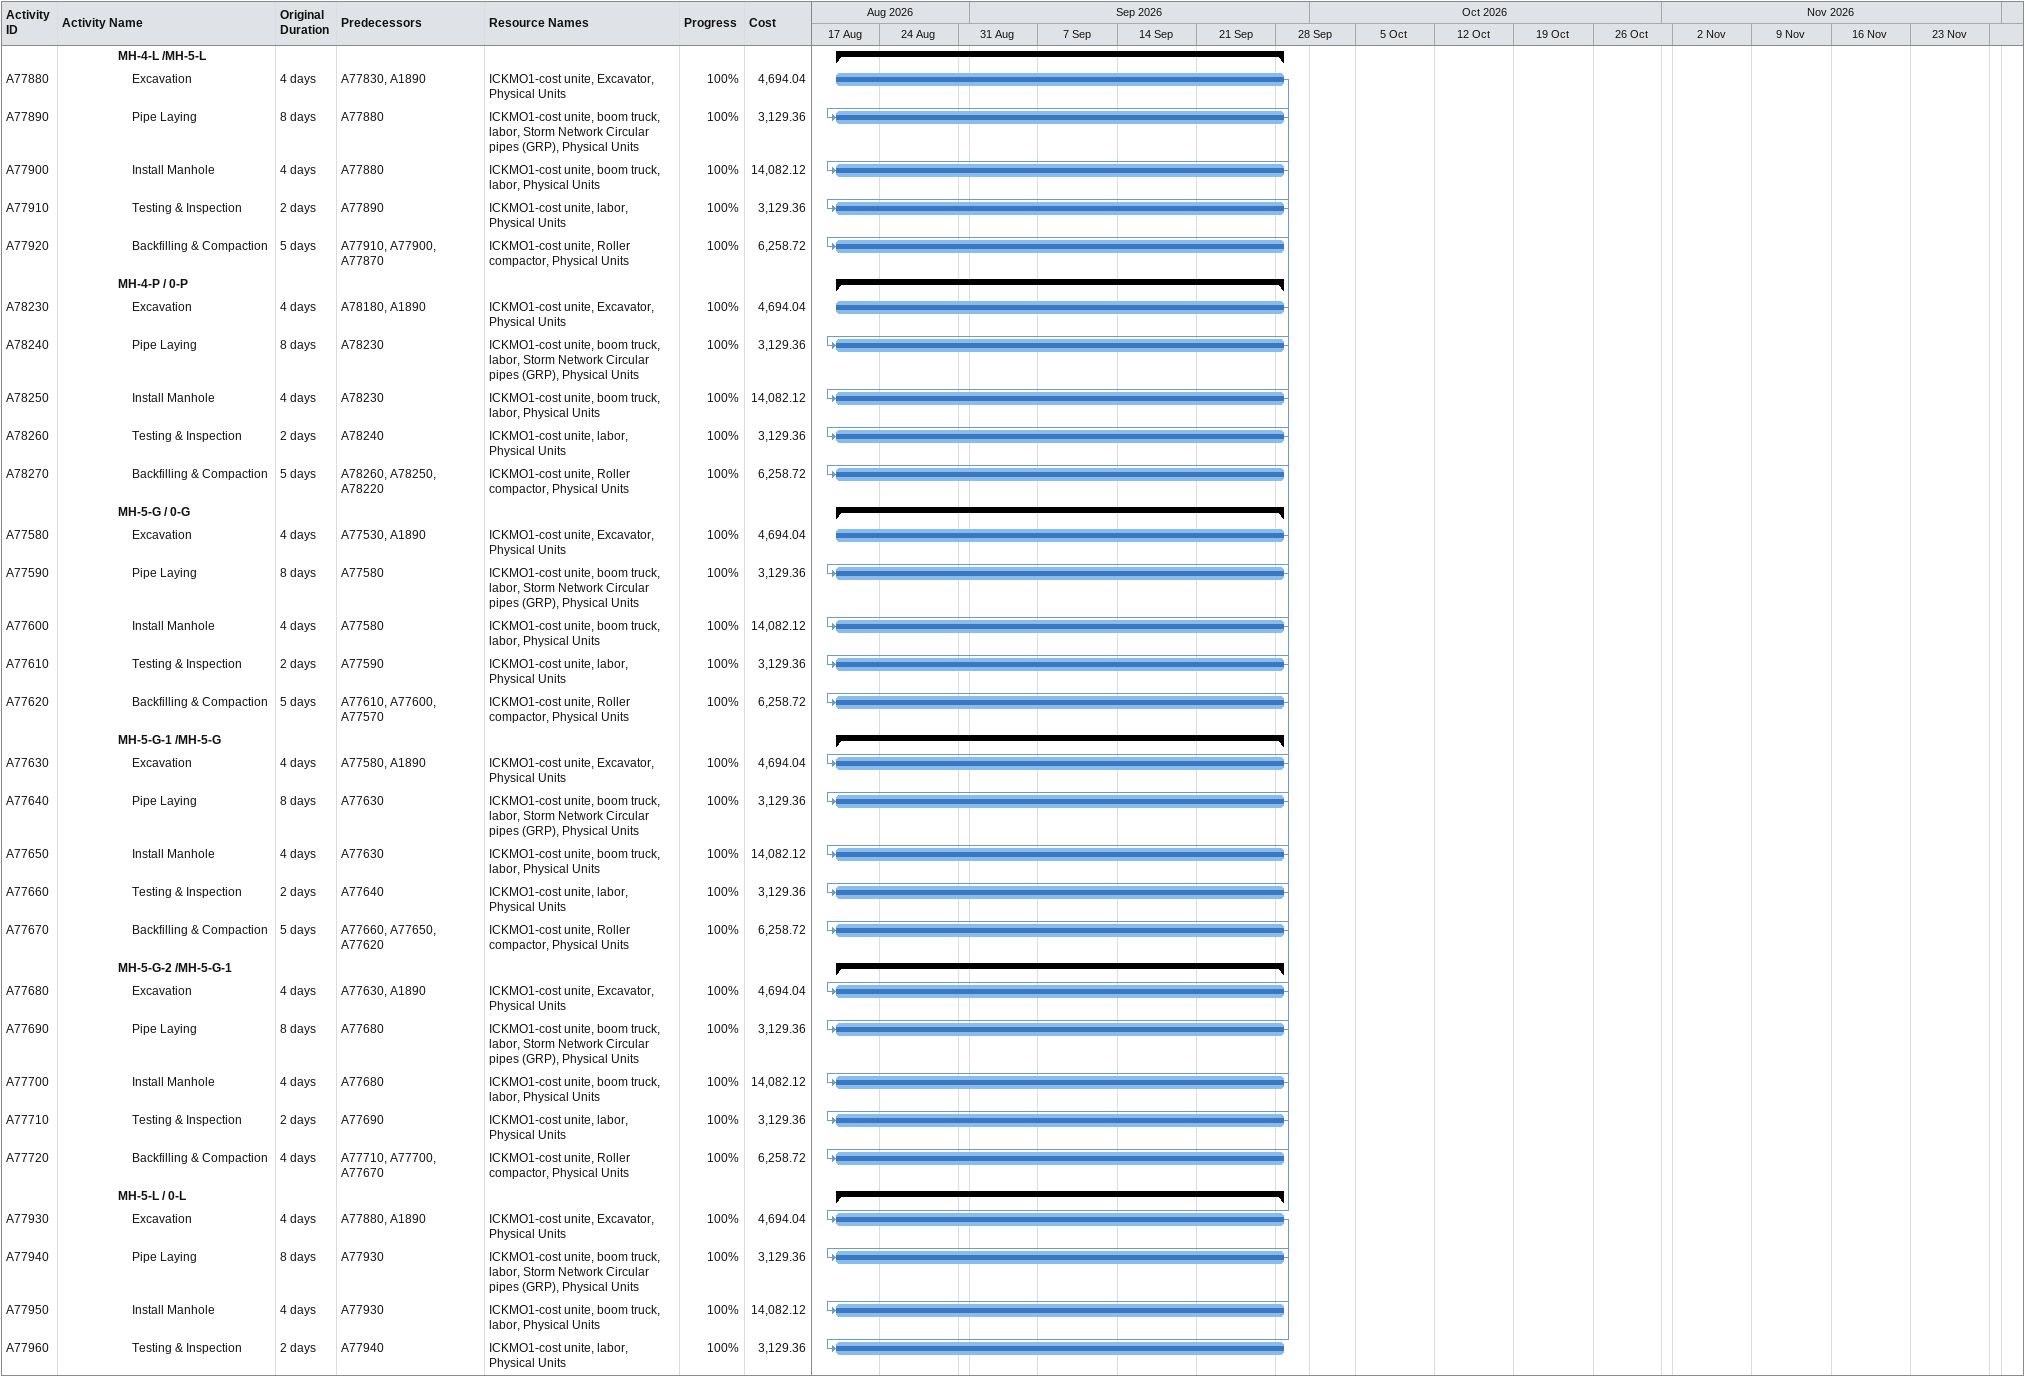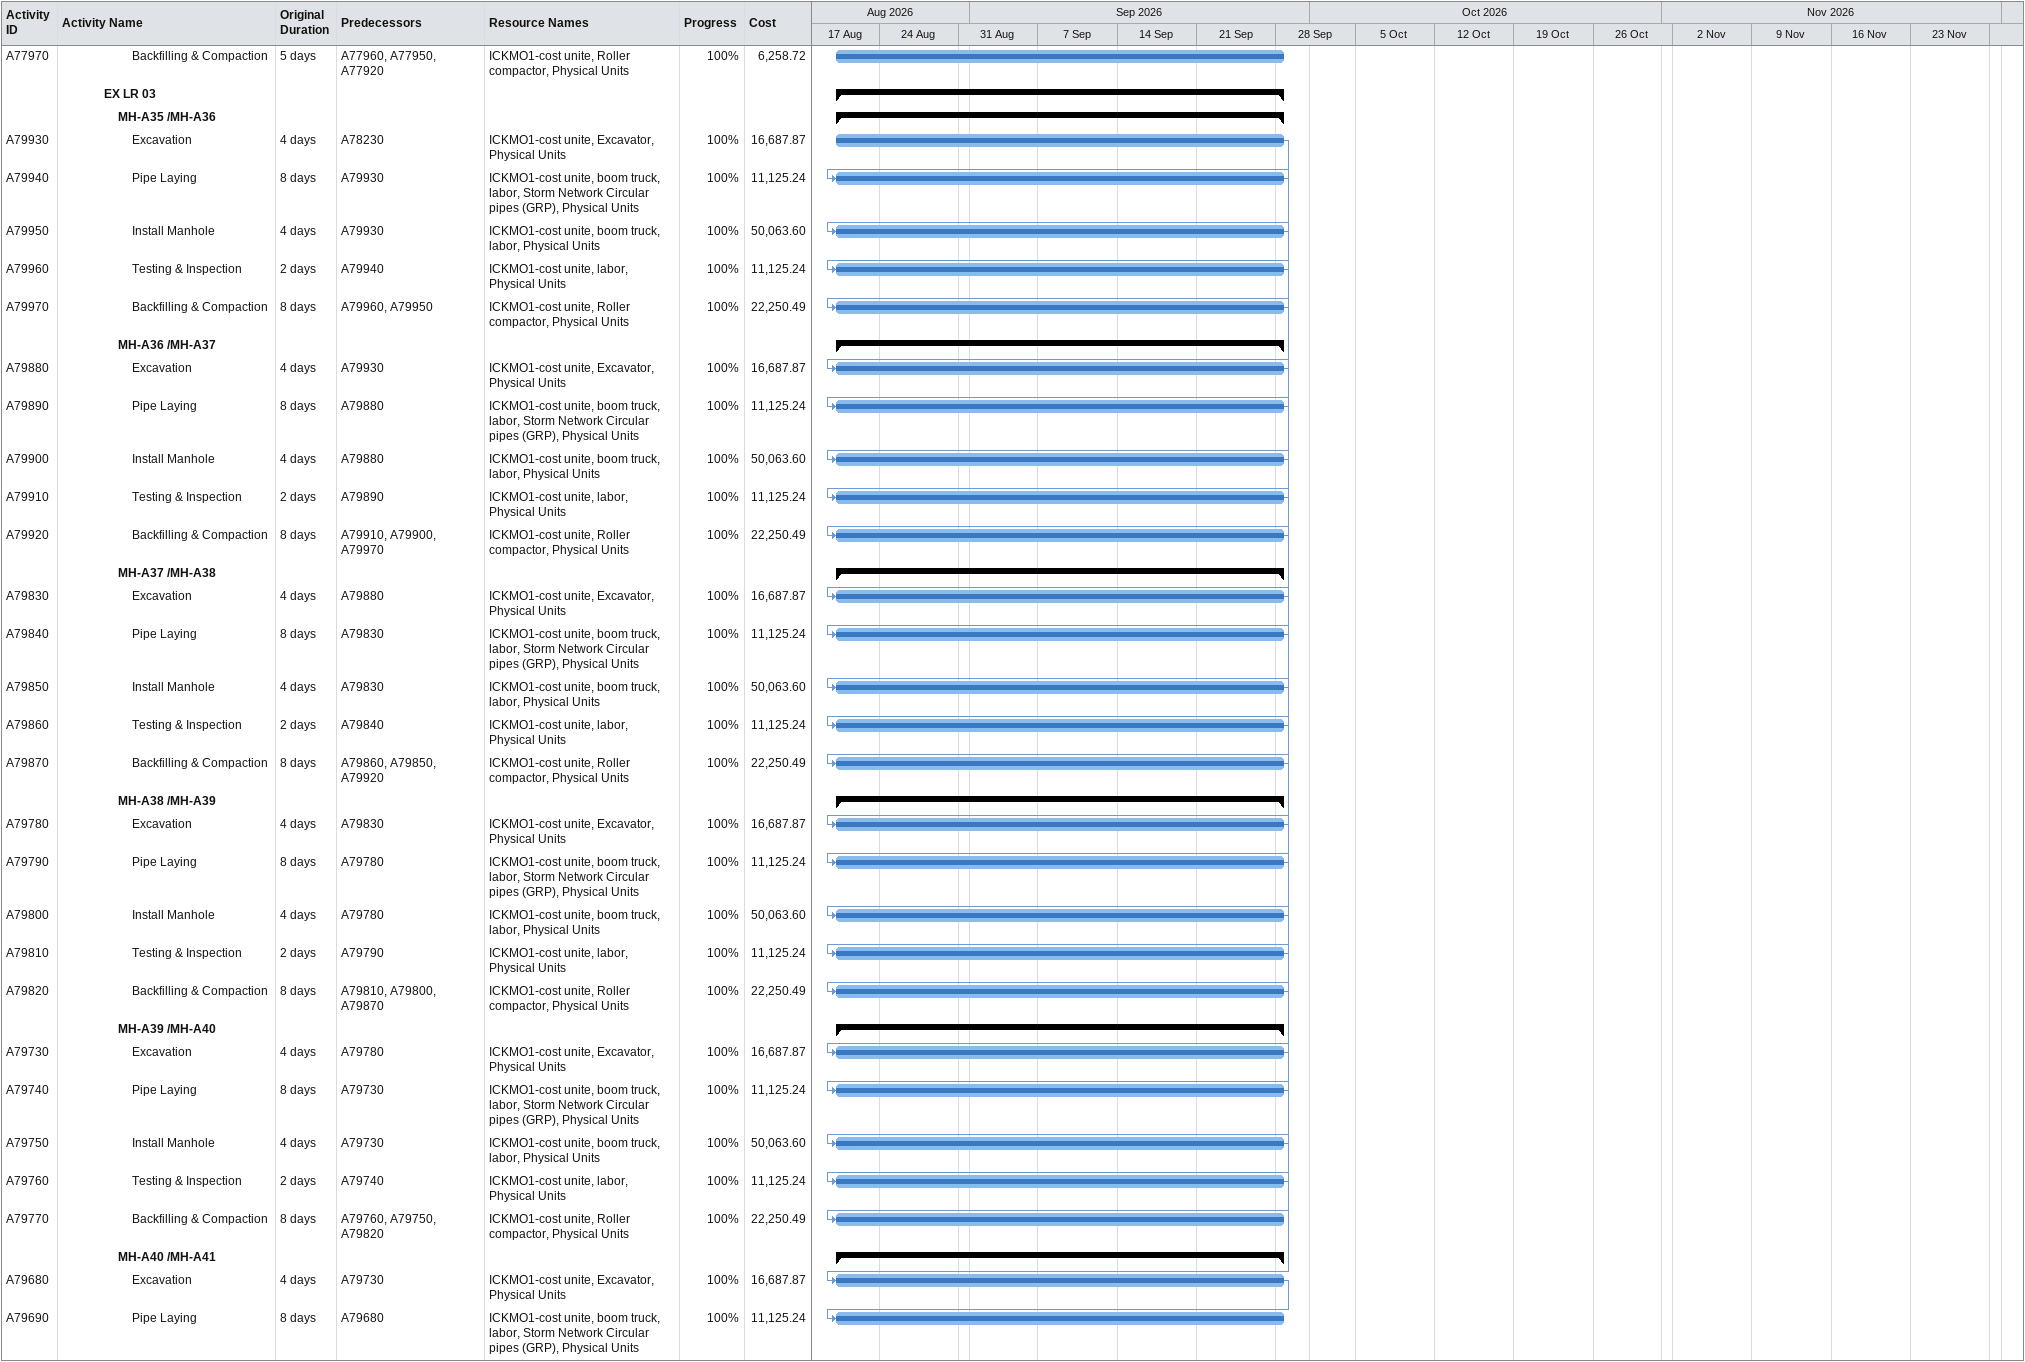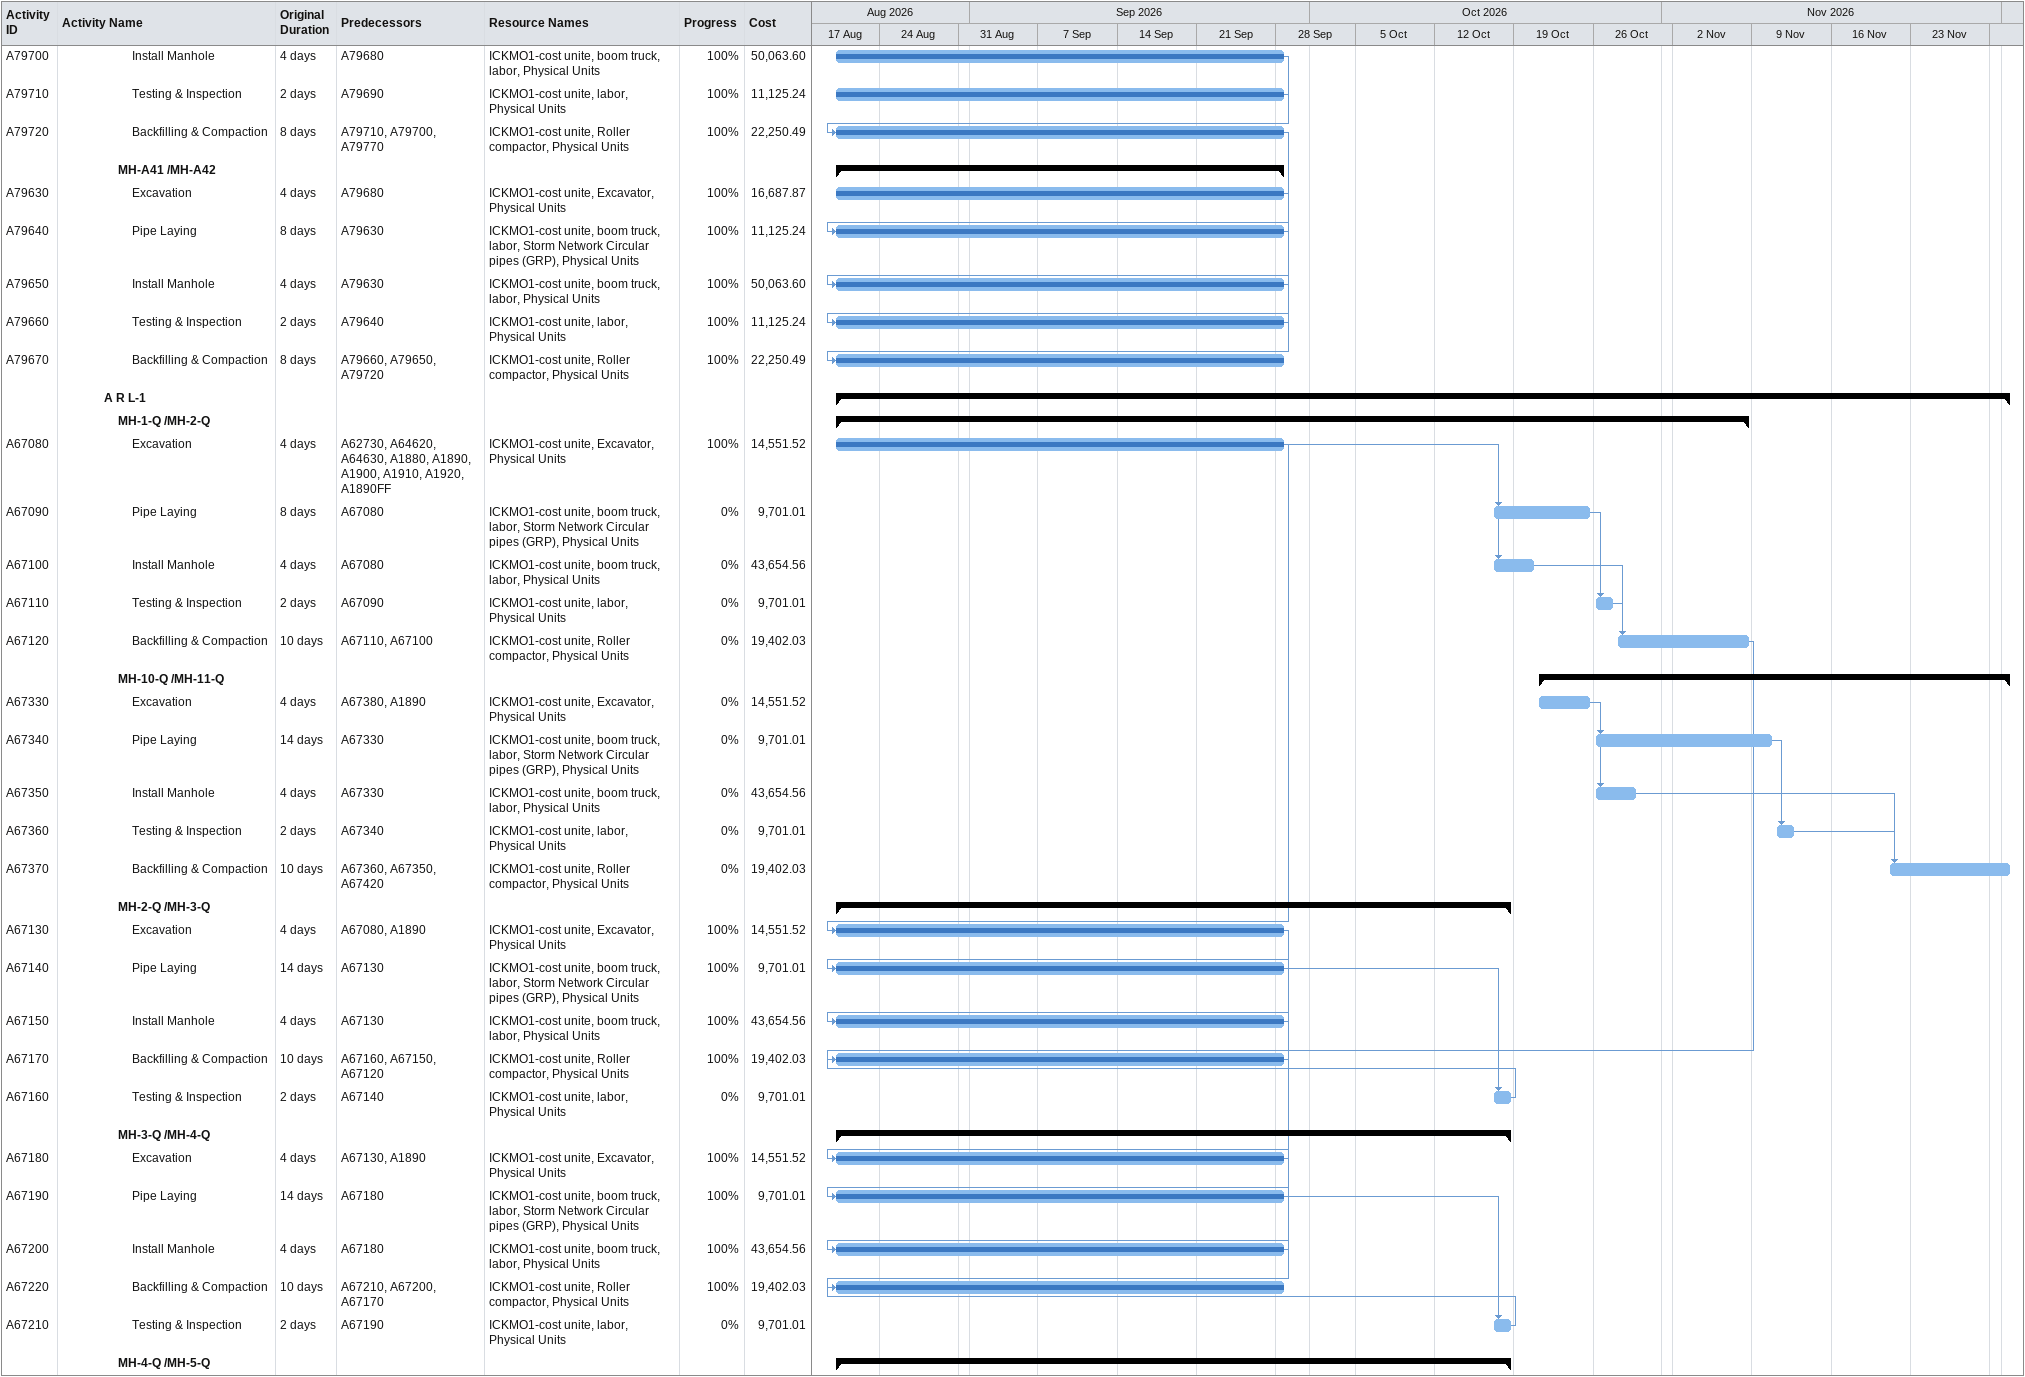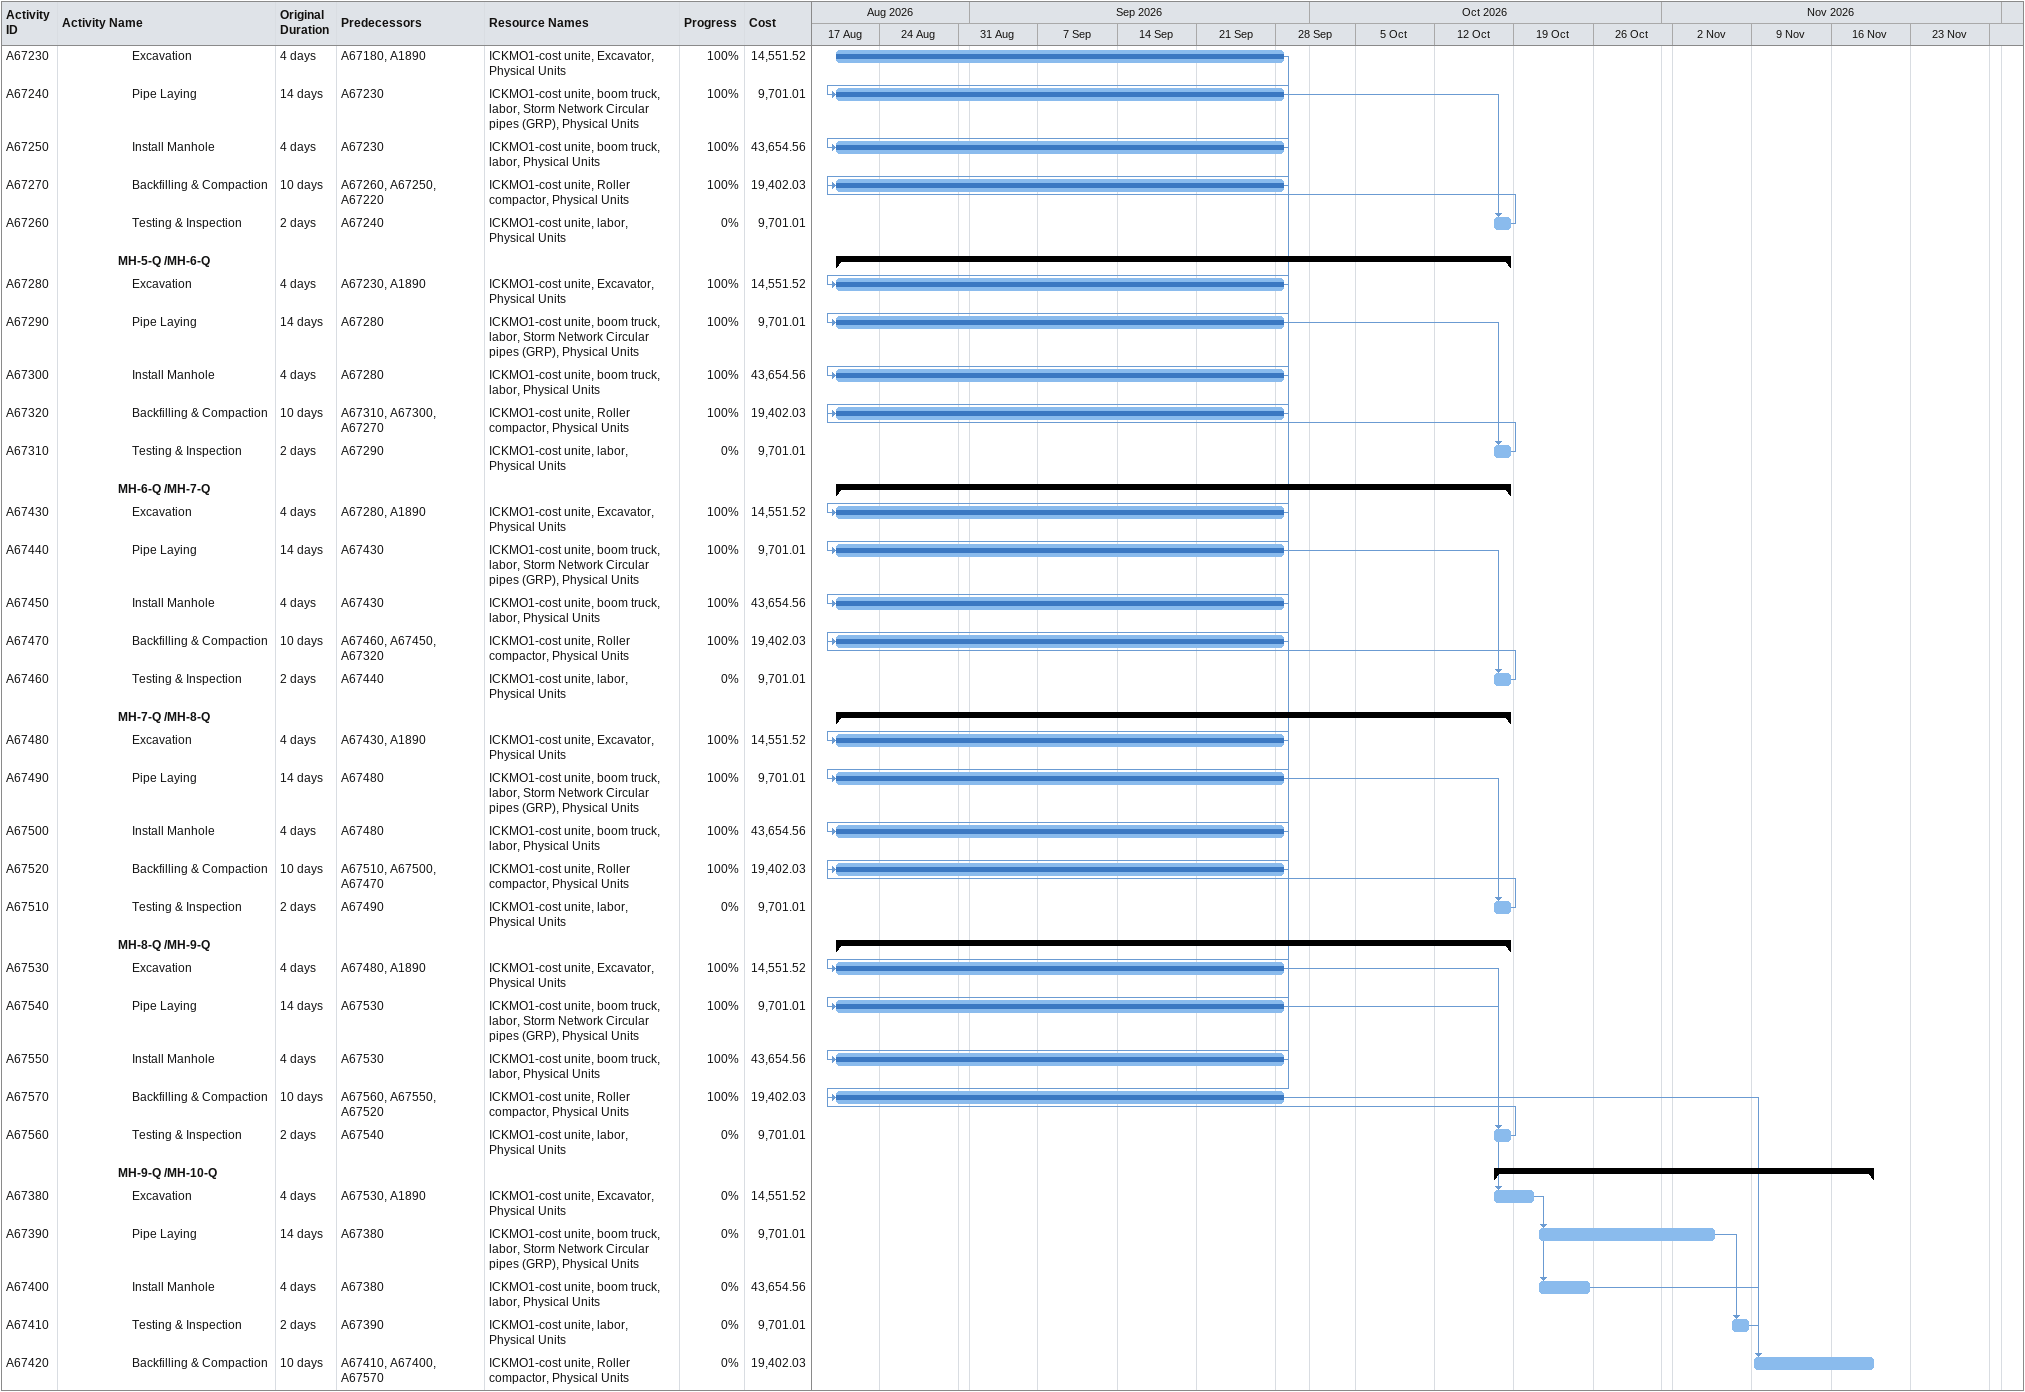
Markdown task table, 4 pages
| ID | Level | Task | Original duration | Start | Finish | Predecessors | Resources | % complete | Cost |
|---|---|---|---|---|---|---|---|---|---|
|  | 5 | **MH-4-L /MH-5-L** |  | 2026-08-20 | 2026-09-28 |  |  |  |  |
| A77880 | 6 | Excavation | 4d | 2026-08-20 | 2026-09-28 | A77830, A1890 | ICKMO1-cost unite, Excavator, Physical Units | 100 | 4694.04 |
| A77890 | 6 | Pipe Laying | 8d | 2026-08-20 | 2026-09-28 | A77880 | ICKMO1-cost unite, boom truck, labor, Storm Network Circular pipes (GRP), Physical Units | 100 | 3129.36 |
| A77900 | 6 | Install Manhole | 4d | 2026-08-20 | 2026-09-28 | A77880 | ICKMO1-cost unite, boom truck, labor, Physical Units | 100 | 14082.12 |
| A77910 | 6 | Testing & Inspection | 2d | 2026-08-20 | 2026-09-28 | A77890 | ICKMO1-cost unite, labor, Physical Units | 100 | 3129.36 |
| A77920 | 6 | Backfilling & Compaction | 5d | 2026-08-20 | 2026-09-28 | A77910, A77900, A77870 | ICKMO1-cost unite, Roller compactor, Physical Units | 100 | 6258.72 |
|  | 5 | **MH-4-P / 0-P** |  | 2026-08-20 | 2026-09-28 |  |  |  |  |
| A78230 | 6 | Excavation | 4d | 2026-08-20 | 2026-09-28 | A78180, A1890 | ICKMO1-cost unite, Excavator, Physical Units | 100 | 4694.04 |
| A78240 | 6 | Pipe Laying | 8d | 2026-08-20 | 2026-09-28 | A78230 | ICKMO1-cost unite, boom truck, labor, Storm Network Circular pipes (GRP), Physical Units | 100 | 3129.36 |
| A78250 | 6 | Install Manhole | 4d | 2026-08-20 | 2026-09-28 | A78230 | ICKMO1-cost unite, boom truck, labor, Physical Units | 100 | 14082.12 |
| A78260 | 6 | Testing & Inspection | 2d | 2026-08-20 | 2026-09-28 | A78240 | ICKMO1-cost unite, labor, Physical Units | 100 | 3129.36 |
| A78270 | 6 | Backfilling & Compaction | 5d | 2026-08-20 | 2026-09-28 | A78260, A78250, A78220 | ICKMO1-cost unite, Roller compactor, Physical Units | 100 | 6258.72 |
|  | 5 | **MH-5-G / 0-G** |  | 2026-08-20 | 2026-09-28 |  |  |  |  |
| A77580 | 6 | Excavation | 4d | 2026-08-20 | 2026-09-28 | A77530, A1890 | ICKMO1-cost unite, Excavator, Physical Units | 100 | 4694.04 |
| A77590 | 6 | Pipe Laying | 8d | 2026-08-20 | 2026-09-28 | A77580 | ICKMO1-cost unite, boom truck, labor, Storm Network Circular pipes (GRP), Physical Units | 100 | 3129.36 |
| A77600 | 6 | Install Manhole | 4d | 2026-08-20 | 2026-09-28 | A77580 | ICKMO1-cost unite, boom truck, labor, Physical Units | 100 | 14082.12 |
| A77610 | 6 | Testing & Inspection | 2d | 2026-08-20 | 2026-09-28 | A77590 | ICKMO1-cost unite, labor, Physical Units | 100 | 3129.36 |
| A77620 | 6 | Backfilling & Compaction | 5d | 2026-08-20 | 2026-09-28 | A77610, A77600, A77570 | ICKMO1-cost unite, Roller compactor, Physical Units | 100 | 6258.72 |
|  | 5 | **MH-5-G-1 /MH-5-G** |  | 2026-08-20 | 2026-09-28 |  |  |  |  |
| A77630 | 6 | Excavation | 4d | 2026-08-20 | 2026-09-28 | A77580, A1890 | ICKMO1-cost unite, Excavator, Physical Units | 100 | 4694.04 |
| A77640 | 6 | Pipe Laying | 8d | 2026-08-20 | 2026-09-28 | A77630 | ICKMO1-cost unite, boom truck, labor, Storm Network Circular pipes (GRP), Physical Units | 100 | 3129.36 |
| A77650 | 6 | Install Manhole | 4d | 2026-08-20 | 2026-09-28 | A77630 | ICKMO1-cost unite, boom truck, labor, Physical Units | 100 | 14082.12 |
| A77660 | 6 | Testing & Inspection | 2d | 2026-08-20 | 2026-09-28 | A77640 | ICKMO1-cost unite, labor, Physical Units | 100 | 3129.36 |
| A77670 | 6 | Backfilling & Compaction | 5d | 2026-08-20 | 2026-09-28 | A77660, A77650, A77620 | ICKMO1-cost unite, Roller compactor, Physical Units | 100 | 6258.72 |
|  | 5 | **MH-5-G-2 /MH-5-G-1** |  | 2026-08-20 | 2026-09-28 |  |  |  |  |
| A77680 | 6 | Excavation | 4d | 2026-08-20 | 2026-09-28 | A77630, A1890 | ICKMO1-cost unite, Excavator, Physical Units | 100 | 4694.04 |
| A77690 | 6 | Pipe Laying | 8d | 2026-08-20 | 2026-09-28 | A77680 | ICKMO1-cost unite, boom truck, labor, Storm Network Circular pipes (GRP), Physical Units | 100 | 3129.36 |
| A77700 | 6 | Install Manhole | 4d | 2026-08-20 | 2026-09-28 | A77680 | ICKMO1-cost unite, boom truck, labor, Physical Units | 100 | 14082.12 |
| A77710 | 6 | Testing & Inspection | 2d | 2026-08-20 | 2026-09-28 | A77690 | ICKMO1-cost unite, labor, Physical Units | 100 | 3129.36 |
| A77720 | 6 | Backfilling & Compaction | 4d | 2026-08-20 | 2026-09-28 | A77710, A77700, A77670 | ICKMO1-cost unite, Roller compactor, Physical Units | 100 | 6258.72 |
|  | 5 | **MH-5-L / 0-L** |  | 2026-08-20 | 2026-09-28 |  |  |  |  |
| A77930 | 6 | Excavation | 4d | 2026-08-20 | 2026-09-28 | A77880, A1890 | ICKMO1-cost unite, Excavator, Physical Units | 100 | 4694.04 |
| A77940 | 6 | Pipe Laying | 8d | 2026-08-20 | 2026-09-28 | A77930 | ICKMO1-cost unite, boom truck, labor, Storm Network Circular pipes (GRP), Physical Units | 100 | 3129.36 |
| A77950 | 6 | Install Manhole | 4d | 2026-08-20 | 2026-09-28 | A77930 | ICKMO1-cost unite, boom truck, labor, Physical Units | 100 | 14082.12 |
| A77960 | 6 | Testing & Inspection | 2d | 2026-08-20 | 2026-09-28 | A77940 | ICKMO1-cost unite, labor, Physical Units | 100 | 3129.36 |
| A77970 | 6 | Backfilling & Compaction | 5d | 2026-08-20 | 2026-09-28 | A77960, A77950, A77920 | ICKMO1-cost unite, Roller compactor, Physical Units | 100 | 6258.72 |
|  | 4 | **EX LR 03** |  | 2026-08-20 | 2026-09-28 |  |  |  |  |
|  | 5 | **MH-A35 /MH-A36** |  | 2026-08-20 | 2026-09-28 |  |  |  |  |
| A79930 | 6 | Excavation | 4d | 2026-08-20 | 2026-09-28 | A78230 | ICKMO1-cost unite, Excavator, Physical Units | 100 | 16687.87 |
| A79940 | 6 | Pipe Laying | 8d | 2026-08-20 | 2026-09-28 | A79930 | ICKMO1-cost unite, boom truck, labor, Storm Network Circular pipes (GRP), Physical Units | 100 | 11125.24 |
| A79950 | 6 | Install Manhole | 4d | 2026-08-20 | 2026-09-28 | A79930 | ICKMO1-cost unite, boom truck, labor, Physical Units | 100 | 50063.60 |
| A79960 | 6 | Testing & Inspection | 2d | 2026-08-20 | 2026-09-28 | A79940 | ICKMO1-cost unite, labor, Physical Units | 100 | 11125.24 |
| A79970 | 6 | Backfilling & Compaction | 8d | 2026-08-20 | 2026-09-28 | A79960, A79950 | ICKMO1-cost unite, Roller compactor, Physical Units | 100 | 22250.49 |
|  | 5 | **MH-A36 /MH-A37** |  | 2026-08-20 | 2026-09-28 |  |  |  |  |
| A79880 | 6 | Excavation | 4d | 2026-08-20 | 2026-09-28 | A79930 | ICKMO1-cost unite, Excavator, Physical Units | 100 | 16687.87 |
| A79890 | 6 | Pipe Laying | 8d | 2026-08-20 | 2026-09-28 | A79880 | ICKMO1-cost unite, boom truck, labor, Storm Network Circular pipes (GRP), Physical Units | 100 | 11125.24 |
| A79900 | 6 | Install Manhole | 4d | 2026-08-20 | 2026-09-28 | A79880 | ICKMO1-cost unite, boom truck, labor, Physical Units | 100 | 50063.60 |
| A79910 | 6 | Testing & Inspection | 2d | 2026-08-20 | 2026-09-28 | A79890 | ICKMO1-cost unite, labor, Physical Units | 100 | 11125.24 |
| A79920 | 6 | Backfilling & Compaction | 8d | 2026-08-20 | 2026-09-28 | A79910, A79900, A79970 | ICKMO1-cost unite, Roller compactor, Physical Units | 100 | 22250.49 |
|  | 5 | **MH-A37 /MH-A38** |  | 2026-08-20 | 2026-09-28 |  |  |  |  |
| A79830 | 6 | Excavation | 4d | 2026-08-20 | 2026-09-28 | A79880 | ICKMO1-cost unite, Excavator, Physical Units | 100 | 16687.87 |
| A79840 | 6 | Pipe Laying | 8d | 2026-08-20 | 2026-09-28 | A79830 | ICKMO1-cost unite, boom truck, labor, Storm Network Circular pipes (GRP), Physical Units | 100 | 11125.24 |
| A79850 | 6 | Install Manhole | 4d | 2026-08-20 | 2026-09-28 | A79830 | ICKMO1-cost unite, boom truck, labor, Physical Units | 100 | 50063.60 |
| A79860 | 6 | Testing & Inspection | 2d | 2026-08-20 | 2026-09-28 | A79840 | ICKMO1-cost unite, labor, Physical Units | 100 | 11125.24 |
| A79870 | 6 | Backfilling & Compaction | 8d | 2026-08-20 | 2026-09-28 | A79860, A79850, A79920 | ICKMO1-cost unite, Roller compactor, Physical Units | 100 | 22250.49 |
|  | 5 | **MH-A38 /MH-A39** |  | 2026-08-20 | 2026-09-28 |  |  |  |  |
| A79780 | 6 | Excavation | 4d | 2026-08-20 | 2026-09-28 | A79830 | ICKMO1-cost unite, Excavator, Physical Units | 100 | 16687.87 |
| A79790 | 6 | Pipe Laying | 8d | 2026-08-20 | 2026-09-28 | A79780 | ICKMO1-cost unite, boom truck, labor, Storm Network Circular pipes (GRP), Physical Units | 100 | 11125.24 |
| A79800 | 6 | Install Manhole | 4d | 2026-08-20 | 2026-09-28 | A79780 | ICKMO1-cost unite, boom truck, labor, Physical Units | 100 | 50063.60 |
| A79810 | 6 | Testing & Inspection | 2d | 2026-08-20 | 2026-09-28 | A79790 | ICKMO1-cost unite, labor, Physical Units | 100 | 11125.24 |
| A79820 | 6 | Backfilling & Compaction | 8d | 2026-08-20 | 2026-09-28 | A79810, A79800, A79870 | ICKMO1-cost unite, Roller compactor, Physical Units | 100 | 22250.49 |
|  | 5 | **MH-A39 /MH-A40** |  | 2026-08-20 | 2026-09-28 |  |  |  |  |
| A79730 | 6 | Excavation | 4d | 2026-08-20 | 2026-09-28 | A79780 | ICKMO1-cost unite, Excavator, Physical Units | 100 | 16687.87 |
| A79740 | 6 | Pipe Laying | 8d | 2026-08-20 | 2026-09-28 | A79730 | ICKMO1-cost unite, boom truck, labor, Storm Network Circular pipes (GRP), Physical Units | 100 | 11125.24 |
| A79750 | 6 | Install Manhole | 4d | 2026-08-20 | 2026-09-28 | A79730 | ICKMO1-cost unite, boom truck, labor, Physical Units | 100 | 50063.60 |
| A79760 | 6 | Testing & Inspection | 2d | 2026-08-20 | 2026-09-28 | A79740 | ICKMO1-cost unite, labor, Physical Units | 100 | 11125.24 |
| A79770 | 6 | Backfilling & Compaction | 8d | 2026-08-20 | 2026-09-28 | A79760, A79750, A79820 | ICKMO1-cost unite, Roller compactor, Physical Units | 100 | 22250.49 |
|  | 5 | **MH-A40 /MH-A41** |  | 2026-08-20 | 2026-09-28 |  |  |  |  |
| A79680 | 6 | Excavation | 4d | 2026-08-20 | 2026-09-28 | A79730 | ICKMO1-cost unite, Excavator, Physical Units | 100 | 16687.87 |
| A79690 | 6 | Pipe Laying | 8d | 2026-08-20 | 2026-09-28 | A79680 | ICKMO1-cost unite, boom truck, labor, Storm Network Circular pipes (GRP), Physical Units | 100 | 11125.24 |
| A79700 | 6 | Install Manhole | 4d | 2026-08-20 | 2026-09-28 | A79680 | ICKMO1-cost unite, boom truck, labor, Physical Units | 100 | 50063.60 |
| A79710 | 6 | Testing & Inspection | 2d | 2026-08-20 | 2026-09-28 | A79690 | ICKMO1-cost unite, labor, Physical Units | 100 | 11125.24 |
| A79720 | 6 | Backfilling & Compaction | 8d | 2026-08-20 | 2026-09-28 | A79710, A79700, A79770 | ICKMO1-cost unite, Roller compactor, Physical Units | 100 | 22250.49 |
|  | 5 | **MH-A41 /MH-A42** |  | 2026-08-20 | 2026-09-28 |  |  |  |  |
| A79630 | 6 | Excavation | 4d | 2026-08-20 | 2026-09-28 | A79680 | ICKMO1-cost unite, Excavator, Physical Units | 100 | 16687.87 |
| A79640 | 6 | Pipe Laying | 8d | 2026-08-20 | 2026-09-28 | A79630 | ICKMO1-cost unite, boom truck, labor, Storm Network Circular pipes (GRP), Physical Units | 100 | 11125.24 |
| A79650 | 6 | Install Manhole | 4d | 2026-08-20 | 2026-09-28 | A79630 | ICKMO1-cost unite, boom truck, labor, Physical Units | 100 | 50063.60 |
| A79660 | 6 | Testing & Inspection | 2d | 2026-08-20 | 2026-09-28 | A79640 | ICKMO1-cost unite, labor, Physical Units | 100 | 11125.24 |
| A79670 | 6 | Backfilling & Compaction | 8d | 2026-08-20 | 2026-09-28 | A79660, A79650, A79720 | ICKMO1-cost unite, Roller compactor, Physical Units | 100 | 22250.49 |
|  | 4 | **A R L-1** |  | 2026-08-20 | 2026-12-01 |  |  |  |  |
|  | 5 | **MH-1-Q /MH-2-Q** |  | 2026-08-20 | 2026-11-08 |  |  |  |  |
| A67080 | 6 | Excavation | 4d | 2026-08-20 | 2026-09-28 | A62730, A64620, A64630, A1880, A1890, A1900, A1910, A1920, A1890FF | ICKMO1-cost unite, Excavator, Physical Units | 100 | 14551.52 |
| A67090 | 6 | Pipe Laying | 8d | 2026-10-17 | 2026-10-25 | A67080 | ICKMO1-cost unite, boom truck, labor, Storm Network Circular pipes (GRP), Physical Units | 0 | 9701.01 |
| A67100 | 6 | Install Manhole | 4d | 2026-10-17 | 2026-10-20 | A67080 | ICKMO1-cost unite, boom truck, labor, Physical Units | 0 | 43654.56 |
| A67110 | 6 | Testing & Inspection | 2d | 2026-10-26 | 2026-10-27 | A67090 | ICKMO1-cost unite, labor, Physical Units | 0 | 9701.01 |
| A67120 | 6 | Backfilling & Compaction | 10d | 2026-10-28 | 2026-11-08 | A67110, A67100 | ICKMO1-cost unite, Roller compactor, Physical Units | 0 | 19402.03 |
|  | 5 | **MH-10-Q /MH-11-Q** |  | 2026-10-21 | 2026-12-01 |  |  |  |  |
| A67330 | 6 | Excavation | 4d | 2026-10-21 | 2026-10-25 | A67380, A1890 | ICKMO1-cost unite, Excavator, Physical Units | 0 | 14551.52 |
| A67340 | 6 | Pipe Laying | 14d | 2026-10-26 | 2026-11-10 | A67330 | ICKMO1-cost unite, boom truck, labor, Storm Network Circular pipes (GRP), Physical Units | 0 | 9701.01 |
| A67350 | 6 | Install Manhole | 4d | 2026-10-26 | 2026-10-29 | A67330 | ICKMO1-cost unite, boom truck, labor, Physical Units | 0 | 43654.56 |
| A67360 | 6 | Testing & Inspection | 2d | 2026-11-11 | 2026-11-12 | A67340 | ICKMO1-cost unite, labor, Physical Units | 0 | 9701.01 |
| A67370 | 6 | Backfilling & Compaction | 10d | 2026-11-21 | 2026-12-01 | A67360, A67350, A67420 | ICKMO1-cost unite, Roller compactor, Physical Units | 0 | 19402.03 |
|  | 5 | **MH-2-Q /MH-3-Q** |  | 2026-08-20 | 2026-10-18 |  |  |  |  |
| A67130 | 6 | Excavation | 4d | 2026-08-20 | 2026-09-28 | A67080, A1890 | ICKMO1-cost unite, Excavator, Physical Units | 100 | 14551.52 |
| A67140 | 6 | Pipe Laying | 14d | 2026-08-20 | 2026-09-28 | A67130 | ICKMO1-cost unite, boom truck, labor, Storm Network Circular pipes (GRP), Physical Units | 100 | 9701.01 |
| A67150 | 6 | Install Manhole | 4d | 2026-08-20 | 2026-09-28 | A67130 | ICKMO1-cost unite, boom truck, labor, Physical Units | 100 | 43654.56 |
| A67170 | 6 | Backfilling & Compaction | 10d | 2026-08-20 | 2026-09-28 | A67160, A67150, A67120 | ICKMO1-cost unite, Roller compactor, Physical Units | 100 | 19402.03 |
| A67160 | 6 | Testing & Inspection | 2d | 2026-10-17 | 2026-10-18 | A67140 | ICKMO1-cost unite, labor, Physical Units | 0 | 9701.01 |
|  | 5 | **MH-3-Q /MH-4-Q** |  | 2026-08-20 | 2026-10-18 |  |  |  |  |
| A67180 | 6 | Excavation | 4d | 2026-08-20 | 2026-09-28 | A67130, A1890 | ICKMO1-cost unite, Excavator, Physical Units | 100 | 14551.52 |
| A67190 | 6 | Pipe Laying | 14d | 2026-08-20 | 2026-09-28 | A67180 | ICKMO1-cost unite, boom truck, labor, Storm Network Circular pipes (GRP), Physical Units | 100 | 9701.01 |
| A67200 | 6 | Install Manhole | 4d | 2026-08-20 | 2026-09-28 | A67180 | ICKMO1-cost unite, boom truck, labor, Physical Units | 100 | 43654.56 |
| A67220 | 6 | Backfilling & Compaction | 10d | 2026-08-20 | 2026-09-28 | A67210, A67200, A67170 | ICKMO1-cost unite, Roller compactor, Physical Units | 100 | 19402.03 |
| A67210 | 6 | Testing & Inspection | 2d | 2026-10-17 | 2026-10-18 | A67190 | ICKMO1-cost unite, labor, Physical Units | 0 | 9701.01 |
|  | 5 | **MH-4-Q /MH-5-Q** |  | 2026-08-20 | 2026-10-18 |  |  |  |  |
| A67230 | 6 | Excavation | 4d | 2026-08-20 | 2026-09-28 | A67180, A1890 | ICKMO1-cost unite, Excavator, Physical Units | 100 | 14551.52 |
| A67240 | 6 | Pipe Laying | 14d | 2026-08-20 | 2026-09-28 | A67230 | ICKMO1-cost unite, boom truck, labor, Storm Network Circular pipes (GRP), Physical Units | 100 | 9701.01 |
| A67250 | 6 | Install Manhole | 4d | 2026-08-20 | 2026-09-28 | A67230 | ICKMO1-cost unite, boom truck, labor, Physical Units | 100 | 43654.56 |
| A67270 | 6 | Backfilling & Compaction | 10d | 2026-08-20 | 2026-09-28 | A67260, A67250, A67220 | ICKMO1-cost unite, Roller compactor, Physical Units | 100 | 19402.03 |
| A67260 | 6 | Testing & Inspection | 2d | 2026-10-17 | 2026-10-18 | A67240 | ICKMO1-cost unite, labor, Physical Units | 0 | 9701.01 |
|  | 5 | **MH-5-Q /MH-6-Q** |  | 2026-08-20 | 2026-10-18 |  |  |  |  |
| A67280 | 6 | Excavation | 4d | 2026-08-20 | 2026-09-28 | A67230, A1890 | ICKMO1-cost unite, Excavator, Physical Units | 100 | 14551.52 |
| A67290 | 6 | Pipe Laying | 14d | 2026-08-20 | 2026-09-28 | A67280 | ICKMO1-cost unite, boom truck, labor, Storm Network Circular pipes (GRP), Physical Units | 100 | 9701.01 |
| A67300 | 6 | Install Manhole | 4d | 2026-08-20 | 2026-09-28 | A67280 | ICKMO1-cost unite, boom truck, labor, Physical Units | 100 | 43654.56 |
| A67320 | 6 | Backfilling & Compaction | 10d | 2026-08-20 | 2026-09-28 | A67310, A67300, A67270 | ICKMO1-cost unite, Roller compactor, Physical Units | 100 | 19402.03 |
| A67310 | 6 | Testing & Inspection | 2d | 2026-10-17 | 2026-10-18 | A67290 | ICKMO1-cost unite, labor, Physical Units | 0 | 9701.01 |
|  | 5 | **MH-6-Q /MH-7-Q** |  | 2026-08-20 | 2026-10-18 |  |  |  |  |
| A67430 | 6 | Excavation | 4d | 2026-08-20 | 2026-09-28 | A67280, A1890 | ICKMO1-cost unite, Excavator, Physical Units | 100 | 14551.52 |
| A67440 | 6 | Pipe Laying | 14d | 2026-08-20 | 2026-09-28 | A67430 | ICKMO1-cost unite, boom truck, labor, Storm Network Circular pipes (GRP), Physical Units | 100 | 9701.01 |
| A67450 | 6 | Install Manhole | 4d | 2026-08-20 | 2026-09-28 | A67430 | ICKMO1-cost unite, boom truck, labor, Physical Units | 100 | 43654.56 |
| A67470 | 6 | Backfilling & Compaction | 10d | 2026-08-20 | 2026-09-28 | A67460, A67450, A67320 | ICKMO1-cost unite, Roller compactor, Physical Units | 100 | 19402.03 |
| A67460 | 6 | Testing & Inspection | 2d | 2026-10-17 | 2026-10-18 | A67440 | ICKMO1-cost unite, labor, Physical Units | 0 | 9701.01 |
|  | 5 | **MH-7-Q /MH-8-Q** |  | 2026-08-20 | 2026-10-18 |  |  |  |  |
| A67480 | 6 | Excavation | 4d | 2026-08-20 | 2026-09-28 | A67430, A1890 | ICKMO1-cost unite, Excavator, Physical Units | 100 | 14551.52 |
| A67490 | 6 | Pipe Laying | 14d | 2026-08-20 | 2026-09-28 | A67480 | ICKMO1-cost unite, boom truck, labor, Storm Network Circular pipes (GRP), Physical Units | 100 | 9701.01 |
| A67500 | 6 | Install Manhole | 4d | 2026-08-20 | 2026-09-28 | A67480 | ICKMO1-cost unite, boom truck, labor, Physical Units | 100 | 43654.56 |
| A67520 | 6 | Backfilling & Compaction | 10d | 2026-08-20 | 2026-09-28 | A67510, A67500, A67470 | ICKMO1-cost unite, Roller compactor, Physical Units | 100 | 19402.03 |
| A67510 | 6 | Testing & Inspection | 2d | 2026-10-17 | 2026-10-18 | A67490 | ICKMO1-cost unite, labor, Physical Units | 0 | 9701.01 |
|  | 5 | **MH-8-Q /MH-9-Q** |  | 2026-08-20 | 2026-10-18 |  |  |  |  |
| A67530 | 6 | Excavation | 4d | 2026-08-20 | 2026-09-28 | A67480, A1890 | ICKMO1-cost unite, Excavator, Physical Units | 100 | 14551.52 |
| A67540 | 6 | Pipe Laying | 14d | 2026-08-20 | 2026-09-28 | A67530 | ICKMO1-cost unite, boom truck, labor, Storm Network Circular pipes (GRP), Physical Units | 100 | 9701.01 |
| A67550 | 6 | Install Manhole | 4d | 2026-08-20 | 2026-09-28 | A67530 | ICKMO1-cost unite, boom truck, labor, Physical Units | 100 | 43654.56 |
| A67570 | 6 | Backfilling & Compaction | 10d | 2026-08-20 | 2026-09-28 | A67560, A67550, A67520 | ICKMO1-cost unite, Roller compactor, Physical Units | 100 | 19402.03 |
| A67560 | 6 | Testing & Inspection | 2d | 2026-10-17 | 2026-10-18 | A67540 | ICKMO1-cost unite, labor, Physical Units | 0 | 9701.01 |
|  | 5 | **MH-9-Q /MH-10-Q** |  | 2026-10-17 | 2026-11-19 |  |  |  |  |
| A67380 | 6 | Excavation | 4d | 2026-10-17 | 2026-10-20 | A67530, A1890 | ICKMO1-cost unite, Excavator, Physical Units | 0 | 14551.52 |
| A67390 | 6 | Pipe Laying | 14d | 2026-10-21 | 2026-11-05 | A67380 | ICKMO1-cost unite, boom truck, labor, Storm Network Circular pipes (GRP), Physical Units | 0 | 9701.01 |
| A67400 | 6 | Install Manhole | 4d | 2026-10-21 | 2026-10-25 | A67380 | ICKMO1-cost unite, boom truck, labor, Physical Units | 0 | 43654.56 |
| A67410 | 6 | Testing & Inspection | 2d | 2026-11-07 | 2026-11-08 | A67390 | ICKMO1-cost unite, labor, Physical Units | 0 | 9701.01 |
| A67420 | 6 | Backfilling & Compaction | 10d | 2026-11-09 | 2026-11-19 | A67410, A67400, A67570 | ICKMO1-cost unite, Roller compactor, Physical Units | 0 | 19402.03 |
